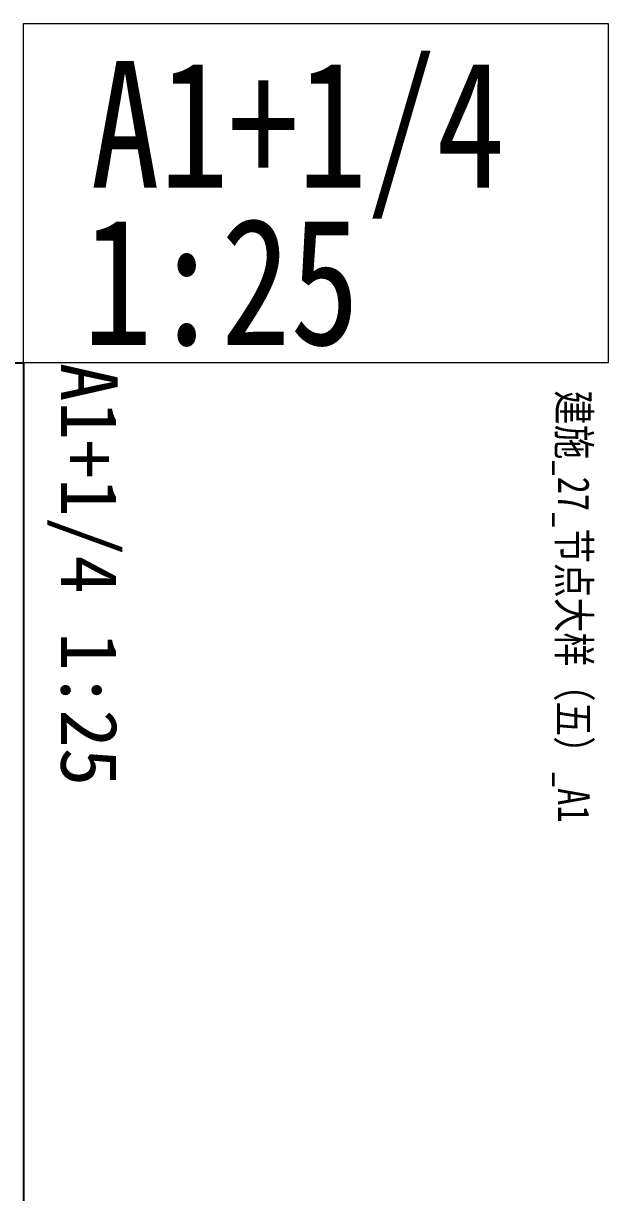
# Model space of a CAD drawing. Extents: x -655480 to 203344, y -294099 to 287156.
# Drawn here: x 110278 to 117941, y 133295 to 148793 of the extents above; entities that cross this region are included whole.
import ezdxf

# ---------------------------------------------------------------- set-up
doc = ezdxf.new("R2010")
doc.units = 0
doc.header["$LTSCALE"] = 1000
doc.layers.add('yichutu', color=7, linetype='CONTINUOUS', true_color=0xffffff)
doc.layers.add('图框', color=9, linetype='CONTINUOUS', lineweight=18)
doc.layers.add('导图字', color=7, linetype='CONTINUOUS')
doc.styles.add('_TCH_LABEL', font='simhei.ttf')
doc.styles.add('黑体', font='simhei.ttf')

# ---------------------------------------------------------------- blocks, each defined once
blk = doc.blocks.new('yct-1051-594-26275-14850-25-1002.0')
at = {"layer": 'yichutu', "color": 7, "true_color": 0xffffff}
blk.add_lwpolyline([(0, 0), (0, 14850), (26275, 14850), (26275, 0)], close=True, dxfattribs=at)
at = {"layer": 'yichutu', "color": 7, "true_color": 0xffffff, "style": '_TCH_LABEL'}
blk.add_text('A1+1/4 1:25', height=750, dxfattribs=at).set_placement((0, 15350))

msp = doc.modelspace()

# ---------------------------------------------------------------- linework, layer by layer
at = {"layer": '图框', "color": 2}
msp.add_lwpolyline([(118028.46, 144292.59), (110278.46, 144292.59), (110278.46, 148792.59), (118028.46, 148792.59)], close=True, dxfattribs=at)

# ---------------------------------------------------------------- block references
at = {"layer": 'yichutu', "rotation": 270}
msp.add_blockref('yct-1051-594-26275-14850-25-1002.0', (95428.46, 144292.59), dxfattribs=at)

# ---------------------------------------------------------------- texts
at = {"layer": '图框', "color": 2, "style": '黑体', "width": 0.8}
for s, p in [('A1+1/4', (111168.84, 146613.28)), ('1:25', (111069.24, 144531.75))]:
    msp.add_text(s, height=1682.363, dxfattribs=at).set_placement(p)
at = {"layer": '导图字', "color": 1, "style": '黑体', "width": 0.8}
msp.add_text('建施_27_节点大样（五）_A1', height=420.5907, rotation=270, dxfattribs=at).set_placement((117362.59, 143931.8))

doc.saveas('drawing.dxf')
